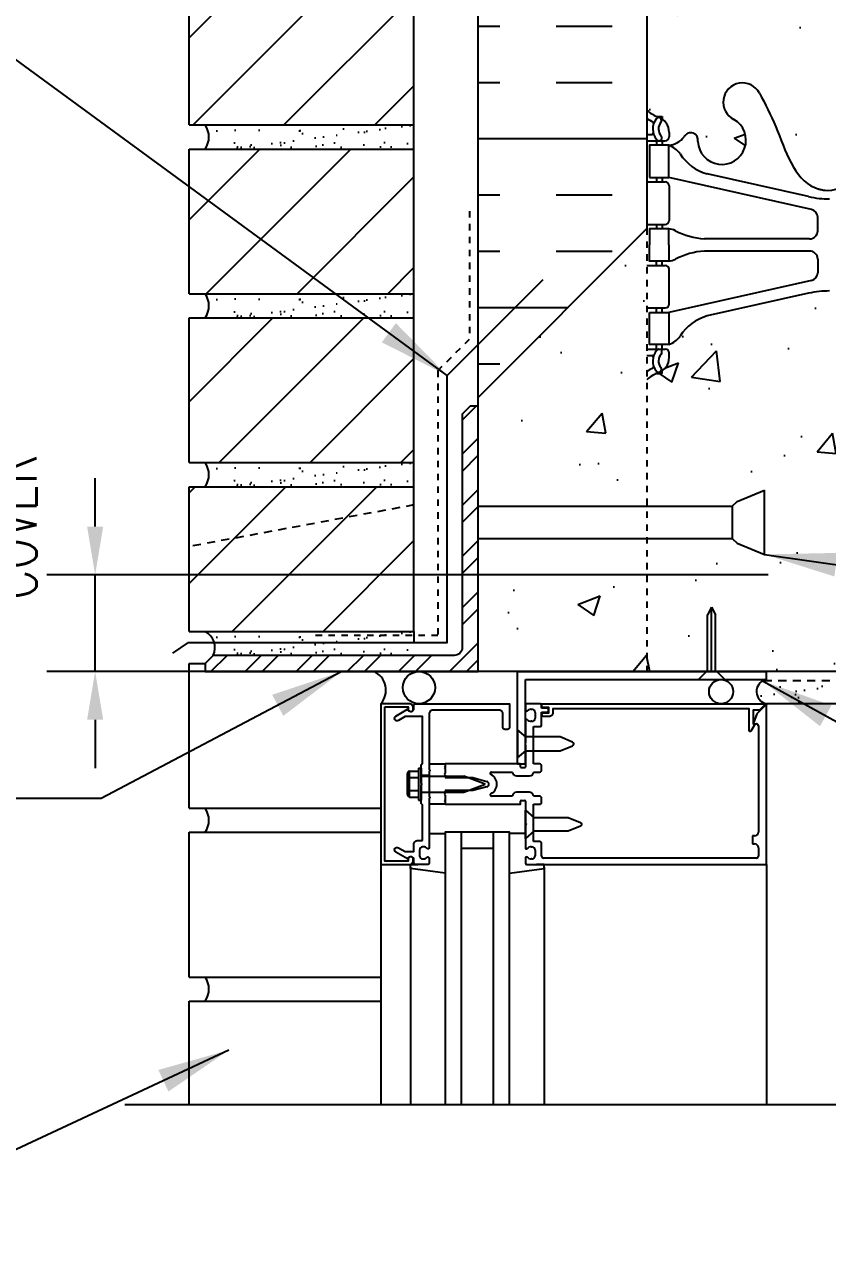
# Model space of a CAD drawing. Header units: inches. Extents: x -6.7 to 48.3, y 74.3 to 149.9.
# Drawn here: x 5.73 to 18.22, y 119.09 to 138.27 of the extents above; entities that cross this region are included whole.
import ezdxf

# ---------------------------------------------------------------- set-up
doc = ezdxf.new("R2010")
doc.units = ezdxf.units.IN
doc.header["$LTSCALE"] = 0.5
doc.header["$MEASUREMENT"] = 0
doc.linetypes.add('DASHED2', pattern=[0.375, 0.25, -0.125])
doc.linetypes.add('HIDDEN2', pattern=[0.1875, 0.125, -0.0625])
for name, color, linetype in [('HATCH', 12, 'Continuous'), ('Hidden2', 12, 'HIDDEN2'), ('LINE18', 9, 'Continuous'), ('line25', 2, 'Continuous'), ('LINE50', 5, 'Continuous'), ('LINE9', 9, 'Continuous'), ('TEXT', 4, 'Continuous'), ('Web_Edge', 9, 'Continuous')]:
    doc.layers.add(name, color=color, linetype=linetype)
doc.styles.add('DIM', font='romans.shx', dxfattribs={"width": 0.7})
doc.dimstyles.new('ext_12', dxfattribs={"dimscale": 12, "dimtxt": 0.09375, "dimasz": 0.09375, "dimexe": 0.09375, "dimexo": 0.0625, "dimgap": 0.0625, "dimtad": 1, "dimdec": 1, "dimzin": 2, "dimdsep": 46, "dimlunit": 4, "dimtxsty": 'DIM', "dimcen": 0.09, "dimdle": 0.09375, "dimclrt": 4, "dimadec": 0, "dimazin": 0, "dimtfac": 1, "dimtdec": 1, "dimtmove": 1, "dimatfit": 3, "dimfxl": 1, "dimfrac": 2, "dimtolj": 1, "dimtzin": 0, "dimarcsym": 0})
doc.dimstyles.new('ext_8', dxfattribs={"dimscale": 8, "dimtxt": 0.09375, "dimasz": 0.09375, "dimexe": 0.09375, "dimexo": 0.0625, "dimgap": 0.0625, "dimtad": 1, "dimdec": 6, "dimzin": 3, "dimdsep": 46, "dimlunit": 4, "dimtxsty": 'DIM', "dimcen": 0.09, "dimdle": 0.09375, "dimclrt": 4, "dimadec": 0, "dimazin": 0, "dimtfac": 1, "dimtdec": 6, "dimtmove": 2, "dimatfit": 3, "dimfxl": 1, "dimfrac": 2, "dimtolj": 1, "dimtzin": 0, "dimarcsym": 0})
pattern_1 = [(45, (-108.4953, -49.4303), (-0.707107, 0.707107), [])]

# ---------------------------------------------------------------- blocks, each defined once
blk = doc.blocks.new('*D3')
at = {"layer": 'Defpoints', "color": 0, "transparency": 16777216}
for p in [(6.83, 129.72), (17.802, 129.72), (15.416, 128.215)]:
    blk.add_point(p, dxfattribs=at)
at = {"layer": 'TEXT', "color": 0, "lineweight": -2, "transparency": 16777216}
for p, q in [((6.83, 130.47), (6.83, 131.22)), ((17.302, 129.72), (6.08, 129.72)), ((6.83, 128.215), (6.83, 129.72)), ((14.916, 128.215), (6.08, 128.215)), ((6.83, 127.465), (6.83, 126.715))]:
    blk.add_line(p, q, dxfattribs=at)
at = {"layer": 'TEXT', "color": 0, "transparency": 16777216}
for points in [[(6.705, 130.47), (6.955, 130.47), (6.83, 129.72)], [(6.705, 127.465), (6.955, 127.465), (6.83, 128.215)]]:
    blk.add_solid(points, dxfattribs=at)
at = {"layer": 'TEXT', "color": 4, "transparency": 16777216, "insert": (4.291, 130.465), "char_height": 0.75, "attachment_point": 5, "rotation": 90, "style": 'DIM'}
blk.add_mtext('\\A1;1 1/2" \\P (38mm)MIN. \\PCOVER', dxfattribs=at)

msp = doc.modelspace()

# ---------------------------------------------------------------- hatches: boundary and pattern name
at = {"layer": 'HATCH'}
h = msp.add_hatch(dxfattribs=at)
h.set_pattern_fill('AR-CONC', color=256, scale=0.5)
h.paths.add_polyline_path([(27.4161015, 147.931056), (20.4161015, 147.931056), (19.4161015, 146.931056), (19.4161015, 148.931056), (18.4161015, 147.931056), (15.4161015, 147.931056), (15.4161015, 145.1369642, 0.0884161507), (15.5621045, 145.0396526), (15.6521045, 145.0396526), (15.6521045, 144.9979265, -0.2490694202), (15.7621045, 144.7908033), (15.7621045, 144.7233033, -0.4142135624), (15.6996045, 144.6608033), (15.6521045, 144.6608033), (15.6521045, 144.5908033), (15.7571045, 144.5908033, -0.1686720398), (15.9430855, 144.4412204, 0.174450119), (16.3505186, 144.1454133), (17.9313141, 143.7924541, 0.0549743364), (18.2581846, 143.7564062), (21.4161015, 143.7564062), (24.5740183, 143.7564062, 0.0549743364), (24.9008888, 143.7924541), (26.4816844, 144.1454133, 0.174450119), (26.8891174, 144.4412204, -0.1686720398), (27.0750985, 144.5908033), (27.1800985, 144.5908033), (27.1800985, 144.6608033), (27.1325985, 144.6608033, -0.4142135624), (27.0700985, 144.7233033), (27.0700985, 144.7908033, -0.2490694202), (27.1800985, 144.9979265), (27.1800985, 145.0396526), (27.2700985, 145.0396526, 0.0884161507), (27.4161015, 145.1369642)])
edge = h.paths.add_edge_path()
edge.add_arc((27.0700985, 140.5836966), 0.5, 46.21088883, 66.42182152)
edge.add_line((27.2700985, 141.0419541), (27.1800985, 141.0419541))
edge.add_line((27.1800985, 141.0419541), (27.1800985, 141.0836802))
edge.add_arc((27.3200985, 141.2908033), 0.25, 180, 235.94420226, ccw=False)
edge.add_line((27.0700985, 141.2908033), (27.0700985, 141.3583033))
edge.add_arc((27.1325985, 141.3583033), 0.0625, 90, 180, ccw=False)
edge.add_line((27.1325985, 141.4208033), (27.1800985, 141.4208033))
edge.add_line((27.1800985, 141.4208033), (27.1800985, 141.4908033))
edge.add_line((27.1800985, 141.4908033), (27.0750985, 141.4908033))
edge.add_arc((27.1126341, 141.141252), 0.3515609, 96.12907537, 141.53314064)
edge.add_arc((26.7354077, 141.4095511), 0.113392, 167.81557231, 334.05694406, ccw=False)
edge.add_arc((26.2500581, 141.4143562), 0.375, 2.92370732, 239.86752902)
edge.add_arc((25.9300946, 140.8206653), 0.2998438, -152.40303142, 63.94251503, ccw=False)
edge.add_spline(control_points=[(25.6643646, 140.6817629), (25.5783595, 140.8483771), (25.3253539, 141.3385149), (25.1309683, 142.0193985), (24.8052634, 142.1499145)], knot_values=[0, 0, 0, 0, 0.5792108789, 1.7038956432, 1.7038956432, 1.7038956432, 1.7038956432], degree=3, periodic=0)
edge.add_spline(control_points=[(24.8052634, 142.1499145), (24.7556192, 142.1698078), (24.7013891, 142.1822922), (24.6446352, 142.1906992)], knot_values=[1.7038956432, 1.7038956432, 1.7038956432, 1.7038956432, 1.875320925, 1.875320925, 1.875320925, 1.875320925], degree=3, periodic=0)
edge.add_arc((24.6036015, 141.6923859), 0.5, 85.292583, 251.79366549)
edge.add_arc((24.2572684, 141.067637), 0.242027, -90, 38.23270835, ccw=False)
edge.add_spline(control_points=[(24.2572684, 140.82561), (24.1362938, 140.8236312), (23.3169746, 141.1750461), (23.0718847, 141.6222781), (22.9324207, 141.9022623)], knot_values=[0.0381250529, 0.0381250529, 0.0381250529, 0.0381250529, 0.3206625196, 1.2373977813, 1.2373977813, 1.2373977813, 1.2373977813], degree=3, periodic=0)
edge.add_spline(control_points=[(22.9324207, 141.9022623), (22.9292684, 141.9085907), (22.9261406, 141.9148876), (22.9230339, 141.9211514)], knot_values=[1.2373977813, 1.2373977813, 1.2373977813, 1.2373977813, 1.2581185721, 1.2581185721, 1.2581185721, 1.2581185721], degree=3, periodic=0)
edge.add_arc((22.4786015, 141.6923859), 0.5, 28.01829982, 224.18750671)
edge.add_spline(control_points=[(22.1200702, 141.3438815), (22.2276985, 141.180913), (22.5876818, 141.0902481), (22.6643491, 140.5946827), (22.1161897, 140.35883), (21.7123961, 140.3303501), (21.4161015, 140.3094523)], knot_values=[0.2294066276, 0.2294066276, 0.2294066276, 0.2294066276, 0.844431715, 1.1288491123, 1.4643307732, 2.3890043021, 2.3890043021, 2.3890043021, 2.3890043021], degree=3, periodic=0)
edge.add_spline(control_points=[(21.4161015, 140.3094523), (21.1198068, 140.3303501), (20.7160133, 140.35883), (20.1678538, 140.5946827), (20.2445211, 141.0902481), (20.6045044, 141.180913), (20.7121328, 141.3438815)], knot_values=[0.2294066276, 0.2294066276, 0.2294066276, 0.2294066276, 1.1540801565, 1.4895618175, 1.7739792148, 2.3890043021, 2.3890043021, 2.3890043021, 2.3890043021], degree=3, periodic=0)
edge.add_arc((20.3536015, 141.6923859), 0.5, 315.81249329, 511.98170018)
edge.add_spline(control_points=[(19.909169, 141.9211514), (19.9060624, 141.9148876), (19.9029345, 141.9085907), (19.8997823, 141.9022623)], knot_values=[1.2373977813, 1.2373977813, 1.2373977813, 1.2373977813, 1.2581185721, 1.2581185721, 1.2581185721, 1.2581185721], degree=3, periodic=0)
edge.add_spline(control_points=[(19.8997823, 141.9022623), (19.7603182, 141.6222781), (19.5152284, 141.1750461), (18.6959091, 140.8236312), (18.5749346, 140.82561)], knot_values=[0.0381250529, 0.0381250529, 0.0381250529, 0.0381250529, 0.9548603146, 1.2373977813, 1.2373977813, 1.2373977813, 1.2373977813], degree=3, periodic=0)
edge.add_arc((18.5749346, 141.067637), 0.242027, 141.76729165, 270, ccw=False)
edge.add_arc((18.2286015, 141.6923859), 0.5, 288.20633451, 454.707417)
edge.add_spline(control_points=[(18.1875677, 142.1906992), (18.1308139, 142.1822922), (18.0765837, 142.1698078), (18.0269395, 142.1499145)], knot_values=[1.7038956432, 1.7038956432, 1.7038956432, 1.7038956432, 1.875320925, 1.875320925, 1.875320925, 1.875320925], degree=3, periodic=0)
edge.add_spline(control_points=[(18.0269395, 142.1499145), (17.7012346, 142.0193985), (17.5068491, 141.3385149), (17.2538434, 140.8483771), (17.1678383, 140.6817629)], knot_values=[0, 0, 0, 0, 1.1246847643, 1.7038956432, 1.7038956432, 1.7038956432, 1.7038956432], degree=3, periodic=0)
edge.add_arc((16.9021083, 140.8206653), 0.2998438, 116.05748497, 333.07974033, ccw=False)
edge.add_arc((16.5821448, 141.4143562), 0.375, 300.13247098, 537.07629268)
edge.add_arc((16.0967952, 141.4095511), 0.113392, -154.05694406, 12.18442769, ccw=False)
edge.add_arc((15.7195688, 141.141252), 0.3515609, 38.46685936, 83.87092463)
edge.add_line((15.7571045, 141.4908033), (15.6521045, 141.4908033))
edge.add_line((15.6521045, 141.4908033), (15.6521045, 141.4208033))
edge.add_line((15.6521045, 141.4208033), (15.6996045, 141.4208033))
edge.add_arc((15.6996045, 141.3583033), 0.0625, 0, 90, ccw=False)
edge.add_line((15.7621045, 141.3583033), (15.7621045, 141.2908033))
edge.add_arc((15.5121045, 141.2908033), 0.25, 304.05579774, 360, ccw=False)
edge.add_line((15.6521045, 141.0836802), (15.6521045, 141.0419541))
edge.add_line((15.6521045, 141.0419541), (15.5621045, 141.0419541))
edge.add_arc((15.7621045, 140.5836966), 0.5, 113.57817848, 133.78911117)
edge.add_line((15.4161015, 140.9446424), (15.4161015, 138.9446424))
edge.add_line((15.4161015, 138.9446424), (15.4161015, 136.9446424))
edge.add_arc((15.7621045, 137.3055883), 0.5, 226.21088883, 246.42182152)
edge.add_line((15.5621045, 136.8473307), (15.6521045, 136.8473307))
edge.add_line((15.6521045, 136.8473307), (15.6521045, 136.8056047))
edge.add_arc((15.5121045, 136.5984815), 0.25, 0, 55.94420226, ccw=False)
edge.add_line((15.7621045, 136.5984815), (15.7621045, 136.5309815))
edge.add_arc((15.6996045, 136.5309815), 0.0625, -90, 0, ccw=False)
edge.add_line((15.6996045, 136.4684815), (15.6521045, 136.4684815))
edge.add_line((15.6521045, 136.4684815), (15.6521045, 136.3984815))
edge.add_line((15.6521045, 136.3984815), (15.7571045, 136.3984815))
edge.add_arc((15.7195688, 136.7480329), 0.3515609, 276.12907537, 321.53314064)
edge.add_arc((16.0967952, 136.4797338), 0.113392, -12.18442769, 154.05694406, ccw=False)
edge.add_arc((16.5821448, 136.4749287), 0.375, 182.92370732, 419.86752902)
edge.add_arc((16.9021083, 137.0686196), 0.2998438, 27.59696858, 243.94251503, ccw=False)
edge.add_spline(control_points=[(17.1678383, 137.207522), (17.2538434, 137.0409078), (17.5068491, 136.5507699), (17.7012346, 135.8698863), (18.0269395, 135.7393704)], knot_values=[0, 0, 0, 0, 0.5792108789, 1.7038956432, 1.7038956432, 1.7038956432, 1.7038956432], degree=3, periodic=0)
edge.add_spline(control_points=[(18.0269395, 135.7393704), (18.0765837, 135.719477), (18.1308139, 135.7069927), (18.1875677, 135.6985856)], knot_values=[1.7038956432, 1.7038956432, 1.7038956432, 1.7038956432, 1.875320925, 1.875320925, 1.875320925, 1.875320925], degree=3, periodic=0)
edge.add_arc((18.2286015, 136.196899), 0.5, 265.292583, 431.79366549)
edge.add_arc((18.5749346, 136.8216479), 0.242027, 90, 218.23270835, ccw=False)
edge.add_spline(control_points=[(18.5749346, 137.0636749), (18.6959091, 137.0656537), (19.5152284, 136.7142388), (19.7603182, 136.2670068), (19.8997823, 135.9870226)], knot_values=[0.0381250529, 0.0381250529, 0.0381250529, 0.0381250529, 0.3206625196, 1.2373977813, 1.2373977813, 1.2373977813, 1.2373977813], degree=3, periodic=0)
edge.add_spline(control_points=[(19.8997823, 135.9870226), (19.9029345, 135.9806941), (19.9060624, 135.9743973), (19.909169, 135.9681335)], knot_values=[1.2373977813, 1.2373977813, 1.2373977813, 1.2373977813, 1.2581185721, 1.2581185721, 1.2581185721, 1.2581185721], degree=3, periodic=0)
edge.add_arc((20.3536015, 136.196899), 0.5, 208.01829982, 404.18750671)
edge.add_spline(control_points=[(20.7121328, 136.5454034), (20.6045044, 136.7083718), (20.2445211, 136.7990367), (20.1678538, 137.2946022), (20.7160133, 137.5304549), (21.1198068, 137.5589347), (21.4161015, 137.5798326)], knot_values=[0.2294066276, 0.2294066276, 0.2294066276, 0.2294066276, 0.844431715, 1.1288491123, 1.4643307732, 2.3890043021, 2.3890043021, 2.3890043021, 2.3890043021], degree=3, periodic=0)
edge.add_spline(control_points=[(21.4161015, 137.5798326), (21.7123961, 137.5589347), (22.1161897, 137.5304549), (22.6643491, 137.2946022), (22.5876818, 136.7990367), (22.2276985, 136.7083718), (22.1200702, 136.5454034)], knot_values=[0.2294066276, 0.2294066276, 0.2294066276, 0.2294066276, 1.1540801565, 1.4895618175, 1.7739792148, 2.3890043021, 2.3890043021, 2.3890043021, 2.3890043021], degree=3, periodic=0)
edge.add_arc((22.4786015, 136.196899), 0.5, 135.81249329, 331.98170018)
edge.add_spline(control_points=[(22.9230339, 135.9681335), (22.9261406, 135.9743973), (22.9292684, 135.9806941), (22.9324207, 135.9870226)], knot_values=[1.2373977813, 1.2373977813, 1.2373977813, 1.2373977813, 1.2581185721, 1.2581185721, 1.2581185721, 1.2581185721], degree=3, periodic=0)
edge.add_spline(control_points=[(22.9324207, 135.9870226), (23.0718847, 136.2670068), (23.3169746, 136.7142388), (24.1362938, 137.0656537), (24.2572684, 137.0636749)], knot_values=[0.0381250529, 0.0381250529, 0.0381250529, 0.0381250529, 0.9548603146, 1.2373977813, 1.2373977813, 1.2373977813, 1.2373977813], degree=3, periodic=0)
edge.add_arc((24.2572684, 136.8216479), 0.242027, -38.23270835, 90, ccw=False)
edge.add_arc((24.6036015, 136.196899), 0.5, 108.20633451, 274.707417)
edge.add_spline(control_points=[(24.6446352, 135.6985856), (24.7013891, 135.7069927), (24.7556192, 135.719477), (24.8052634, 135.7393704)], knot_values=[1.7038956432, 1.7038956432, 1.7038956432, 1.7038956432, 1.875320925, 1.875320925, 1.875320925, 1.875320925], degree=3, periodic=0)
edge.add_spline(control_points=[(24.8052634, 135.7393704), (25.1309683, 135.8698863), (25.3253539, 136.5507699), (25.5783595, 137.0409078), (25.6643646, 137.207522)], knot_values=[0, 0, 0, 0, 1.1246847643, 1.7038956432, 1.7038956432, 1.7038956432, 1.7038956432], degree=3, periodic=0)
edge.add_arc((25.9300946, 137.0686196), 0.2998438, -63.94251503, 153.07974033, ccw=False)
edge.add_arc((26.2500581, 136.4749287), 0.375, 120.13247098, 357.07629268)
edge.add_arc((26.7354077, 136.4797338), 0.113392, 25.94305594, 192.18442769, ccw=False)
edge.add_arc((27.1126341, 136.7480329), 0.3515609, 218.46685936, 263.87092463)
edge.add_line((27.0750985, 136.3984815), (27.1800985, 136.3984815))
edge.add_line((27.1800985, 136.3984815), (27.1800985, 136.4684815))
edge.add_line((27.1800985, 136.4684815), (27.1325985, 136.4684815))
edge.add_arc((27.1325985, 136.5309815), 0.0625, 180, 270, ccw=False)
edge.add_line((27.0700985, 136.5309815), (27.0700985, 136.5984815))
edge.add_arc((27.3200985, 136.5984815), 0.25, 124.05579774, 180, ccw=False)
edge.add_line((27.1800985, 136.8056047), (27.1800985, 136.8473307))
edge.add_line((27.1800985, 136.8473307), (27.2700985, 136.8473307))
edge.add_arc((27.0700985, 137.3055883), 0.5, 293.57817848, 313.78911117)
edge.add_line((27.4161015, 136.9446424), (27.4161015, 138.9446424))
edge.add_line((27.4161015, 138.9446424), (27.4161015, 140.9446424))
h.paths.add_polyline_path([(27.4161015, 132.7523206, 0.0884161507), (27.2700985, 132.8496323), (27.1800985, 132.8496323), (27.1800985, 132.8913584, -0.2490694202), (27.0700985, 133.0984815), (27.0700985, 133.1659815, -0.4142135624), (27.1325985, 133.2284815), (27.1800985, 133.2284815), (27.1800985, 133.2984815), (27.0750985, 133.2984815, -0.155528605), (26.8994055, 133.4325267, 0.1809141487), (26.4816844, 133.7438716), (24.9008888, 134.0968308, 0.0549743364), (24.5740183, 134.1328787), (21.4161015, 134.1328787), (18.2581846, 134.1328787, 0.0549743364), (17.9313141, 134.0968308), (16.3505186, 133.7438716, 0.1809141487), (15.9327974, 133.4325267, -0.155528605), (15.7571045, 133.2984815), (15.6521045, 133.2984815), (15.6521045, 133.2284815), (15.6996045, 133.2284815, -0.4142135624), (15.7621045, 133.1659815), (15.7621045, 133.0984815, -0.2490694202), (15.6521045, 132.8913584), (15.6521045, 132.8496323), (15.5621045, 132.8496323, 0.0884161507), (15.4161015, 132.7523206), (15.4161015, 130.7863182), (16.7443334, 130.7863182), (16.8175567, 130.8595415), (17.2443334, 131.0363182), (17.2443334, 130.0363182), (16.8175567, 130.2130949), (16.7443334, 130.2863182), (15.4161015, 130.2863182), (15.4161015, 128.2148277), (16.3599563, 128.2148277), (16.3599563, 129.095319), (16.4224563, 129.2148277), (16.4849563, 129.095319), (16.4849563, 128.2148277), (17.275865, 128.2148277), (27.4161015, 128.2148277)])
h.paths.add_polyline_path([(15.4161015, 132.7523206), (15.4161015, 135.1038218), (12.7911015, 132.4738182), (12.7911015, 130.7863182), (15.4161015, 130.7863182)])
h.paths.add_polyline_path([(15.4161015, 130.2863182), (12.7911015, 130.2863182), (12.7911015, 128.2148277), (15.4161015, 128.2148277)])
h.paths.add_polyline_path([(18.6011362, 105.7211699, 0.4060053292), (18.1013337, 106.2071188), (16.3011061, 106.2071188, 0.2256517541), (15.9261061, 105.8321188), (15.9261061, 105.1060541, 0.2256517541), (16.3011061, 104.7310541), (18.1013337, 104.7310541, 0.4185210659), (18.6012798, 105.238396)])
h.paths.add_polyline_path([(18.1013337, 104.5404325), (16.3011061, 104.5404325, 0.2256517541), (15.9261061, 104.1654325), (15.9261061, 103.4393678, 0.2256517541), (16.3011061, 103.0643678), (18.4069322, 103.0643678, 0.2467702377), (18.6011064, 103.4501602), (18.6012841, 104.0474771, 0.4100928209)])
h.paths.add_polyline_path([(24.0035882, 104.1654325, 0.2256517541), (23.6285882, 104.5404325), (19.2036147, 104.5404325, 0.2256517541), (18.8286147, 104.1654325), (18.8286147, 103.3972668, 0.1853008982), (19.1273883, 103.0643678), (23.7048146, 103.0643678, 0.1853008982), (24.0035882, 103.3972668)])
h.paths.add_polyline_path([(24.0035882, 105.1060541), (24.0035882, 105.8742198, 0.1853008982), (23.7048146, 106.2071188), (19.1273883, 106.2071188, 0.1853008982), (18.8286147, 105.8742198), (18.8286147, 105.1060541, 0.2256517541), (19.2036147, 104.7310541), (23.6285882, 104.7310541, 0.2256517541)])
h.paths.add_polyline_path([(26.9060969, 105.8321188, 0.2256517541), (26.5310969, 106.2071188), (24.7308692, 106.2071188, 0.4060053292), (24.2310667, 105.7211699), (24.2309189, 105.2240096, 0.4100928209), (24.7308692, 104.7310541), (26.5310969, 104.7310541, 0.2256517541), (26.9060969, 105.1060541)])
h.paths.add_polyline_path([(26.9060969, 104.1654325, 0.2256517541), (26.5310969, 104.5404325), (24.5308692, 104.5404325, 0.403872135), (24.1561047, 104.1787184), (24.1561047, 103.4089182, 0.3451020396), (24.4076529, 103.0643678), (26.5310969, 103.0643678, 0.2256517541), (26.9060969, 103.4393678)])
h.paths.add_polyline_path([(39.4627027, 108.8328432), (39.4627027, 109.8328432), (30.5411015, 109.8328432), (30.5411015, 105.8322663), (39.4627027, 105.8328432), (39.4627027, 106.8328432), (40.4627027, 107.8328432), (38.4627027, 107.8328432)])
h.paths.add_polyline_path([(12.2911015, 109.8328432), (11.2911015, 109.8328432), (8.1036015, 109.8328432), (3.370375, 109.6771239), (3.3691826, 107.2133614), (2.3691826, 106.2133614), (4.3691826, 106.2133614), (3.3695002, 105.213679), (3.3695002, 103.6738489), (12.2911015, 103.9673624)])
h.paths.add_polyline_path([(18.6012841, 96.4416769, 0.4100928209), (18.1013337, 96.9346324), (16.3011061, 96.9346324, 0.2256517541), (15.9261061, 96.5596324), (15.9261061, 95.8335677, 0.2256517541), (16.3011061, 95.4585677), (18.1013337, 95.4585677, 0.4060053292), (18.6011362, 95.9445166)])
h.paths.add_polyline_path([(18.6760983, 98.2567683, 0.3451020395), (18.42455, 98.6013187), (16.3011061, 98.6013187, 0.2256517541), (15.9261061, 98.2263187), (15.9261061, 97.500254, 0.2256517541), (16.3011061, 97.125254), (18.3013337, 97.125254, 0.403872135), (18.6760983, 97.4869681)])
h.paths.add_polyline_path([(24.0035882, 98.2684197, 0.1853008982), (23.7048146, 98.6013187), (19.1273883, 98.6013187, 0.1853008982), (18.8286147, 98.2684197), (18.8286147, 97.500254, 0.2256517541), (19.2036147, 97.125254), (23.6285882, 97.125254, 0.2256517541), (24.0035882, 97.500254)])
h.paths.add_polyline_path([(24.0035882, 96.5596324, 0.2256517541), (23.6285882, 96.9346324), (19.2036147, 96.9346324, 0.2256517541), (18.8286147, 96.5596324), (18.8286147, 95.7914666, 0.1853008982), (19.1273883, 95.4585677), (23.7048146, 95.4585677, 0.1853008982), (24.0035882, 95.7914666)])
h.paths.add_polyline_path([(26.9060969, 96.5596324, 0.2256517541), (26.5310969, 96.9346324), (24.7308692, 96.9346324, 0.4185210659), (24.2309231, 96.4272905), (24.2310667, 95.9445166, 0.4060053292), (24.7308692, 95.4585677), (26.5310969, 95.4585677, 0.2256517541), (26.9060969, 95.8335677)])
h.paths.add_polyline_path([(26.9060969, 97.500254), (26.9060969, 98.2263187, 0.2256517541), (26.5310969, 98.6013187), (24.4252707, 98.6013187, 0.2467702377), (24.2310965, 98.2155263), (24.2309189, 97.6182094, 0.4100928209), (24.7308692, 97.125254), (26.5310969, 97.125254, 0.2256517541)])
h.paths.add_polyline_path([(27.1325985, 86.1166823), (27.1800985, 86.1166823), (27.1800985, 86.1866823), (27.0750985, 86.1866823, -0.155528605), (26.8994055, 86.3207275, 0.1809141487), (26.4816844, 86.6320724), (24.9008888, 86.9850316, 0.0549743364), (24.5740183, 87.0210795), (21.4161015, 87.0210795), (18.2581846, 87.0210795, 0.0549743364), (17.9313141, 86.9850316), (16.3505186, 86.6320724, 0.1809141487), (15.9327974, 86.3207275, -0.155528605), (15.7571045, 86.1866823), (15.6521045, 86.1866823), (15.6521045, 86.1166823), (15.6996045, 86.1166823, -0.4142135624), (15.7621045, 86.0541823), (15.7621045, 85.9866823, -0.2490694202), (15.6521045, 85.7795592), (15.6521045, 85.7378331), (15.5621045, 85.7378331, 0.0884161507), (15.4161015, 85.6405214), (15.4161015, 84.0877083), (20.4160974, 84.0877083), (21.4160974, 83.0877083), (21.4160974, 85.0877083), (22.4160974, 84.0877083), (27.4161015, 84.0877083), (27.4161015, 85.6405214, 0.0884161507), (27.2700985, 85.7378331), (27.1800985, 85.7378331), (27.1800985, 85.7795592, -0.2490694202), (27.0700985, 85.9866823), (27.0700985, 86.0541823, -0.4142135624)])
h = msp.add_hatch(dxfattribs=at)
h.set_pattern_fill('ANSI31', color=256, scale=8, style=0)
h.set_pattern_definition(pattern_1)
h.paths.add_polyline_path([(11.7911015, 136.7148277), (11.7911015, 138.9648277), (8.2911015, 138.9648277), (8.2911015, 136.7148277)])
h = msp.add_hatch(dxfattribs=at)
h.set_pattern_fill('INSUL', color=256, scale=7, style=0)
h.paths.add_polyline_path([(15.4161015, 138.9446424), (15.1661015, 138.9446424), (14.7286015, 138.9446424), (14.7286015, 138.4446424), (13.2286015, 138.4446424), (13.2286015, 138.9446424), (12.7911015, 138.9446424), (12.7911015, 132.8191834), (13.1358096, 132.8191834), (15.4161015, 135.1038218)])
h.paths.add_polyline_path([(30.0411015, 138.9446424), (29.6036015, 138.9446424), (29.6036015, 138.4446424), (28.1036015, 138.4446424), (28.1036015, 138.9446424), (27.6661015, 138.9446424), (27.4161015, 138.9446424), (27.4161015, 135.6013015), (30.0411015, 135.6013015)])
h.paths.add_polyline_path([(30.0411015, 135.6013015), (27.4161015, 135.6013015), (27.4161015, 128.2148277), (30.0411015, 128.2148277)])
h = msp.add_hatch(dxfattribs=at)
h.set_pattern_fill('AR-SAND', color=256, scale=0.25, style=0)
h.set_pattern_definition([(37.5, (-108.4953, -44.1803), (-0.01574834, 0.48170594), [0, -0.38, 0, -0.425, 0, -0.40625]), (7.5, (-108.4953, -44.1803), (0.4424442, 0.7055365), [0, -0.205, 0, -0.3425, 0, -0.13125]), (327.5, (-108.8028, -44.1803), (0.7785355, 0.0014148), [0, -0.125, 0, -0.45, 0, -0.5875]), (317.5, (-108.8028, -44.1803), (0.7515317, 0.2194189), [0, -0.0625, 0, -0.295, 0, -0.3375])])
h.paths.add_polyline_path([(11.7911015, 136.7148277), (8.5411015, 136.7148277, -0.3182332765), (8.5411015, 136.3398277), (11.7911015, 136.3398277)])
h = msp.add_hatch(dxfattribs=at)
h.set_pattern_fill('ANSI31', color=256, scale=8, style=0)
h.set_pattern_definition(pattern_1)
h.paths.add_polyline_path([(11.7911015, 134.0898277), (11.7911015, 136.3398277), (8.2911015, 136.3398277), (8.2911015, 134.0898277)])
h = msp.add_hatch(dxfattribs=at)
h.set_pattern_fill('AR-SAND', color=256, scale=0.25, style=0)
h.set_pattern_definition([(37.5, (-108.4953, -46.8053), (-0.01574834, 0.48170594), [0, -0.38, 0, -0.425, 0, -0.40625]), (7.5, (-108.4953, -46.8053), (0.4424442, 0.7055365), [0, -0.205, 0, -0.3425, 0, -0.13125]), (327.5, (-108.8028, -46.8053), (0.7785355, 0.0014148), [0, -0.125, 0, -0.45, 0, -0.5875]), (317.5, (-108.8028, -46.8053), (0.7515317, 0.2194189), [0, -0.0625, 0, -0.295, 0, -0.3375])])
h.paths.add_polyline_path([(11.7911015, 134.0898277), (8.5411015, 134.0898277, -0.3182332765), (8.5411015, 133.7148277), (11.7911015, 133.7148277)])
h = msp.add_hatch(dxfattribs=at)
h.set_pattern_fill('ANSI31', color=256, scale=8, style=0)
h.set_pattern_definition(pattern_1)
h.paths.add_polyline_path([(8.2911015, 131.4648277), (11.7911015, 131.4648277), (11.7911015, 133.7148277), (8.2911015, 133.7148277)])
h = msp.add_hatch(dxfattribs=at)
h.set_pattern_fill('ANSI32', color=256, scale=1.5, style=0)
h.set_pattern_definition([(45, (98.1506, -26.2187), (-0.3977476, 0.3977476), []), (45, (98.41576, -26.2187), (-0.3977476, 0.3977476), [])])
h.paths.add_polyline_path([(12.7911015, 132.3398277), (12.6661015, 132.3398277), (12.5411015, 132.2148277), (12.5411015, 128.5898277, -0.4142135624), (12.4161015, 128.4648277), (8.6661015, 128.4648277), (8.5411015, 128.3398277), (8.5411015, 128.2148277), (12.7911015, 128.2148277)])
h = msp.add_hatch(dxfattribs=at)
h.set_pattern_fill('AR-SAND', color=256, scale=0.25, style=0)
h.set_pattern_definition([(37.5, (-108.4953, -49.4303), (-0.01574834, 0.48170594), [0, -0.38, 0, -0.425, 0, -0.40625]), (7.5, (-108.4953, -49.4303), (0.4424442, 0.7055365), [0, -0.205, 0, -0.3425, 0, -0.13125]), (327.5, (-108.8028, -49.4303), (0.7785355, 0.0014148), [0, -0.125, 0, -0.45, 0, -0.5875]), (317.5, (-108.8028, -49.4303), (0.7515317, 0.2194189), [0, -0.0625, 0, -0.295, 0, -0.3375])])
h.paths.add_polyline_path([(11.7911015, 131.0898277), (11.7911015, 131.4648277), (8.5411015, 131.4648277, -0.3182332765), (8.5411015, 131.0898277)])
h = msp.add_hatch(dxfattribs=at)
h.set_pattern_fill('ANSI31', color=256, scale=8, style=0)
h.set_pattern_definition(pattern_1)
h.paths.add_polyline_path([(8.2911015, 130.1576708), (11.7911015, 130.8054622), (11.7911015, 131.0898277), (8.2911015, 131.0898277)])
h = msp.add_hatch(dxfattribs=at)
h.set_pattern_fill('ANSI31', color=256, scale=8, style=0)
h.set_pattern_definition(pattern_1)
h.paths.add_polyline_path([(8.2911015, 130.1576708), (8.2911015, 128.8398277), (11.7911015, 128.8398277), (11.7911015, 130.8054622)])
h = msp.add_hatch(dxfattribs=at)
h.set_pattern_fill('AR-SAND', color=256, scale=0.25, style=0)
h.set_pattern_definition([(37.5, (-108.4953, -52.0553), (-0.01574834, 0.48170594), [0, -0.38, 0, -0.425, 0, -0.40625]), (7.5, (-108.4953, -52.0553), (0.4424442, 0.7055365), [0, -0.205, 0, -0.3425, 0, -0.13125]), (327.5, (-108.8028, -52.0553), (0.7785355, 0.0014148), [0, -0.125, 0, -0.45, 0, -0.5875]), (317.5, (-108.8028, -52.0553), (0.7515317, 0.2194189), [0, -0.0625, 0, -0.295, 0, -0.3375])])
h.paths.add_polyline_path([(11.7911015, 128.8398277), (8.5411015, 128.8398277, -0.3182332765), (8.5411015, 128.4648277), (11.7911015, 128.4648277)])
h = msp.add_hatch(dxfattribs=at)
h.set_pattern_fill('AR-SAND', color=256, scale=0.25, style=0)
h.paths.add_polyline_path([(17.2122751, 128.0695527, 0.6856263079), (17.278634, 127.7148277), (19.3413257, 127.7148277), (19.3413257, 128.0695527)])

# ---------------------------------------------------------------- linework, layer by layer
at = {"layer": 'HATCH', "linetype": 'HIDDEN2'}
msp.add_line((15.4161015, 135.1038218), (15.4161015, 128.2148277), dxfattribs=at)
at = {"layer": 'HATCH'}
for p, q in [((16.4224563, 128.2148277), (16.4224563, 129.2148277)), ((12.0261101, 125.694442), (12.2761101, 125.694442)), ((12.525865, 125.7148277), (12.525865, 121.4812634)), ((13.025865, 121.4812634), (13.025865, 125.7148277)), ((13.52562, 125.694442), (13.27562, 125.694442)), ((13.025865, 125.4648277), (12.525865, 125.4648277)), ((11.275865, 125.2148277), (11.275865, 121.4812634)), ((11.7361101, 125.154442), (11.7361101, 125.214442)), ((11.7361101, 125.214442), (11.851741, 125.214442)), ((11.7361101, 125.1718073), (11.7361101, 121.4812634)), ((12.2761101, 125.0779066), (11.7361101, 125.154442)), ((13.27562, 125.0779066), (13.81562, 125.154442)), ((13.81562, 125.154442), (13.81562, 125.214442)), ((13.81562, 125.1718073), (13.81562, 121.4812634)), ((17.275865, 125.2148277), (17.275865, 121.4812634))]:
    msp.add_line(p, q, dxfattribs=at)
at = {"layer": 'HATCH', "color": 6, "linetype": 'DASHED2'}
msp.add_lwpolyline([(30.1852476, 134.0880902), (30.1852476, 128.0695527), (17.2122751, 128.0695527)], dxfattribs=at)
at = {"layer": 'HATCH'}
for centre in [(8.2763406, 125.9023277), (8.2763406, 123.2773277)]:
    msp.add_arc(centre, 0.3244296, 324.69439705, 35.30560295, dxfattribs=at)
at = {"layer": 'Hidden2'}
for p, q in [((12.6552656, 135.3744715), (12.6552656, 133.3860248)), ((12.1612259, 132.8919851), (12.6552656, 133.3860248)), ((12.1612259, 132.8919851), (12.1612259, 128.7778327)), ((12.1612259, 128.7778327), (10.1612259, 128.7778327))]:
    msp.add_line(p, q, dxfattribs=at)
at = {"layer": 'LINE18'}
for p, q in [((16.8175567, 130.8595415), (17.2443334, 131.0363182)), ((17.2443334, 130.0363182), (17.2443334, 131.0363182)), ((17.2443334, 131.0363182), (17.2443334, 131.0363182)), ((16.7443334, 130.7863182), (16.8175567, 130.8595415)), ((12.7911015, 130.7863182), (16.7443334, 130.7863182)), ((16.7443334, 130.7863182), (16.7443334, 130.2863182)), ((12.7911015, 130.2863182), (16.7443334, 130.2863182)), ((16.7443334, 130.2863182), (16.8175567, 130.2130949)), ((16.8175567, 130.2130949), (17.2443334, 130.0363182)), ((16.4224563, 129.2148277), (16.3599563, 129.095319)), ((16.4224563, 129.2148277), (16.4849563, 129.095319)), ((16.3599563, 128.2148277), (16.3599563, 129.095319)), ((16.4849563, 128.2148277), (16.4849563, 129.095319)), ((11.7911015, 128.8398277), (11.7911015, 128.6691834)), ((16.3412382, 128.2148277), (16.2162382, 128.0898277)), ((16.5036745, 128.2148277), (16.6286745, 128.0898277))]:
    msp.add_line(p, q, dxfattribs=at)
at = {"layer": 'line25'}
for p, q in [((8.2911015, 136.7148277), (8.2911015, 138.9648277)), ((11.7911015, 128.8398277), (11.7911015, 138.9648277)), ((15.4161015, 138.9446424), (15.4161015, 135.1038218)), ((8.2911015, 136.7148277), (11.7911015, 136.7148277)), ((8.2911015, 136.3398277), (11.7911015, 136.3398277)), ((8.2911015, 134.0898277), (8.2911015, 136.3398277)), ((12.7911015, 132.4738182), (15.4161015, 135.1038218)), ((8.2911015, 134.0898277), (11.7911015, 134.0898277)), ((8.2911015, 133.7148277), (11.7911015, 133.7148277)), ((8.2911015, 131.4648277), (8.2911015, 133.7148277)), ((8.2911015, 131.4648277), (11.7911015, 131.4648277)), ((8.2911015, 128.8398277), (8.2911015, 131.0898277)), ((8.2911015, 131.0898277), (11.7911015, 131.0898277)), ((8.2911015, 128.8398277), (11.7911015, 128.8398277))]:
    msp.add_line(p, q, dxfattribs=at)
at = {"layer": 'line25', "color": 12}
for p, q in [((8.2911015, 126.0898277), (8.2911015, 128.3398277)), ((8.2911015, 128.3398277), (8.5411015, 128.3398277)), ((8.2911015, 126.0898277), (11.27599, 126.0898277)), ((8.2911015, 123.4648277), (8.2911015, 125.7148277)), ((8.2911015, 125.7148277), (11.27599, 125.7148277)), ((8.2911015, 123.4648277), (11.27599, 123.4648277)), ((8.2911015, 121.4812634), (8.2911015, 123.0898277)), ((8.2911015, 123.0898277), (11.27599, 123.0898277))]:
    msp.add_line(p, q, dxfattribs=at)
for centre, radius in [((11.8689572, 127.9648277), 0.25), ((16.569365, 127.9025955), 0.1872321)]:
    msp.add_circle(centre, radius, dxfattribs=at)
for centre, radius, start, end in [((11.0378847, 127.9249573), 0.317473, 318.55645567, 65.93104434), ((17.3139958, 127.9050123), 0.1934442, 107.17760034, 258.63169701)]:
    msp.add_arc(centre, radius, start, end, dxfattribs=at)
at = {"layer": 'LINE50'}
for p, q in [((12.7911015, 128.2148277), (12.7911015, 137.2148277)), ((15.4161015, 128.2148277), (12.7911015, 128.2148277)), ((30.0411015, 128.2148277), (15.4161015, 128.2148277))]:
    msp.add_line(p, q, dxfattribs=at)
msp.add_lwpolyline([(12.7911015, 128.2148277), (12.7911015, 138.9446424), (13.2286015, 138.9446424), (13.2286015, 139.4446424), (14.7286015, 139.4446424), (14.7286015, 138.9446424), (15.1661015, 138.9446424), (15.4161015, 138.9446424)], dxfattribs=at)
at = {"layer": 'LINE9', "linetype": 'DASHED2'}
msp.add_line((11.7911015, 130.8054622), (8.2911015, 130.1576708), dxfattribs=at)
at = {"layer": 'LINE9'}
for p, q in [((13.400865, 128.2148277), (17.275865, 128.2148277)), ((13.400865, 126.7778277), (13.400865, 128.2148277)), ((17.275865, 128.0898277), (17.275865, 128.2148277)), ((13.525865, 126.7778277), (13.525865, 128.0898277)), ((13.525865, 128.0898277), (17.275865, 128.0898277)), ((13.525865, 127.6948277), (13.525865, 127.6128277)), ((13.755865, 127.7148277), (13.545865, 127.7148277)), ((13.6153567, 127.6288277), (13.625865, 127.6288277)), ((13.675865, 127.5788277), (13.675865, 127.4908277)), ((13.755865, 127.7148277), (17.275865, 127.7148277)), ((13.775865, 127.6448277), (13.775865, 127.6948277)), ((13.856865, 127.6448277), (13.775865, 127.6448277)), ((13.775865, 127.3798277), (13.775865, 127.5848277)), ((13.775865, 127.5848277), (13.856865, 127.5848277)), ((17.258794, 127.6908277), (17.1249866, 127.5570202)), ((30.5411015, 127.7148277), (17.275865, 127.7148277)), ((17.275865, 127.7148277), (17.275865, 127.6958277)), ((17.275865, 127.7148277), (17.275865, 127.6958277)), ((17.275865, 125.2148277), (17.275865, 127.6837566)), ((13.525865, 127.4568277), (13.525865, 127.1048277)), ((13.625865, 127.4408277), (13.6153567, 127.4408277)), ((17.1249866, 127.5570202), (17.068865, 127.4028277)), ((17.068865, 127.4028277), (17.120865, 127.4028277)), ((13.650865, 126.7778277), (13.650865, 127.3598277)), ((13.650865, 127.3598277), (13.755865, 127.3598277)), ((17.150865, 127.3728277), (17.150865, 125.7198277)), ((13.525865, 127.0748277), (13.525865, 126.7278277)), ((11.68626, 126.6170077), (11.68626, 126.3126327)), ((11.698555, 126.6514177), (11.71726, 126.6514177)), ((11.71726, 126.6514177), (11.71726, 126.2782277)), ((11.721185, 126.6677377), (11.860865, 126.6677377)), ((11.860865, 126.7148277), (11.860865, 126.2148277)), ((11.860865, 126.7148277), (11.900865, 126.7148277)), ((11.900865, 126.7148277), (11.900865, 126.2148277)), ((12.025865, 126.7778277), (12.275865, 126.7778277)), ((12.025865, 126.7778277), (12.025865, 126.7153277)), ((12.275865, 126.7378277), (12.260865, 126.7228277)), ((12.260865, 126.7228277), (12.275865, 126.7078277)), ((12.275865, 126.6348277), (12.260865, 126.6198277)), ((12.260865, 126.6198277), (12.275865, 126.6048277)), ((13.439865, 126.7778277), (12.275865, 126.7778277)), ((12.275865, 126.7778277), (12.275865, 126.7378277)), ((12.275865, 126.7778277), (12.275865, 126.7153277)), ((12.275865, 126.7078277), (12.275865, 126.6348277)), ((12.9972451, 126.6528277), (13.324865, 126.6528277)), ((13.400865, 126.7778277), (13.525865, 126.7778277)), ((13.449865, 126.7278277), (13.449865, 126.7678277)), ((13.515865, 126.7178277), (13.459865, 126.7178277)), ((13.745865, 126.7778277), (13.650865, 126.7778277)), ((13.650865, 126.6528277), (13.745865, 126.6528277)), ((13.775865, 126.6828277), (13.775865, 126.7478277)), ((11.721185, 126.5662827), (11.860865, 126.5662827)), ((12.025865, 126.5978277), (11.900865, 126.5978277)), ((11.900865, 126.5902077), (12.565865, 126.5902077)), ((12.275865, 126.6048277), (12.275865, 126.5648277)), ((12.275865, 126.5648277), (12.705865, 126.5648277)), ((12.900865, 126.4648277), (12.565865, 126.5902077)), ((12.565865, 126.3394377), (12.900865, 126.4648277)), ((12.705865, 126.5648277), (12.9239772, 126.5063847)), ((12.9239772, 126.4232706), (12.705865, 126.3648277)), ((13.384865, 126.5928277), (13.590865, 126.5928277)), ((11.698555, 126.2782277), (11.71726, 126.2782277)), ((11.721185, 126.3633627), (11.860865, 126.3633627)), ((11.721185, 126.2619077), (11.860865, 126.2619077)), ((11.900865, 126.3394377), (12.565865, 126.3394377)), ((12.025865, 126.3318277), (11.900865, 126.3318277)), ((12.275865, 126.3248277), (12.260865, 126.3098277)), ((12.260865, 126.3098277), (12.275865, 126.2948277)), ((12.705865, 126.3648277), (12.275865, 126.3648277)), ((12.275865, 126.3648277), (12.275865, 126.3248277)), ((12.275865, 126.2948277), (12.275865, 126.2218277)), ((13.324865, 126.2768277), (12.9972451, 126.2768277)), ((13.590865, 126.3368277), (13.384865, 126.3368277)), ((13.745865, 126.2768277), (13.650865, 126.2768277)), ((13.775865, 126.1818277), (13.775865, 126.2468277)), ((11.860865, 126.2148277), (11.900865, 126.2148277)), ((12.025865, 126.2143277), (12.025865, 126.1518277)), ((12.275865, 126.1518277), (12.025865, 126.1518277)), ((12.275865, 126.2218277), (12.260865, 126.2068277)), ((12.260865, 126.2068277), (12.275865, 126.1918277)), ((12.275865, 126.2143277), (12.275865, 126.1518277)), ((12.275865, 126.1918277), (12.275865, 126.1518277)), ((12.275865, 126.1518277), (13.439865, 126.1518277)), ((13.449865, 126.1618277), (13.449865, 126.2018277)), ((13.459865, 126.2118277), (13.515865, 126.2118277)), ((13.525865, 126.2018277), (13.525865, 125.8548277)), ((13.525865, 125.6208277), (13.525865, 126.0588277)), ((13.525865, 126.0588277), (13.657865, 125.9478277)), ((13.650865, 125.5698277), (13.650865, 126.1518277)), ((13.650865, 126.1518277), (13.745865, 126.1518277)), ((13.525865, 125.8548277), (13.540865, 125.8398277)), ((13.657865, 125.9478277), (14.1885238, 125.9478277)), ((14.1885238, 125.9478277), (14.3823455, 125.867544)), ((13.540865, 125.8398277), (13.525865, 125.8248277)), ((13.525865, 125.8248277), (13.525865, 125.4728277)), ((13.657865, 125.7318277), (13.525865, 125.6208277)), ((14.1885238, 125.7318277), (13.657865, 125.7318277)), ((14.3823455, 125.8121113), (14.1885238, 125.7318277)), ((17.090865, 125.6598277), (17.055865, 125.6598277)), ((17.055865, 125.6598277), (17.055865, 125.5348277)), ((13.6153567, 125.4888277), (13.625865, 125.4888277)), ((13.755865, 125.5698277), (13.650865, 125.5698277)), ((13.775865, 125.3448277), (13.775865, 125.5498277)), ((17.055865, 125.5348277), (17.090865, 125.5348277)), ((17.150865, 125.4748277), (17.150865, 125.3448277)), ((13.525865, 125.3168277), (13.525865, 125.2348277)), ((13.625865, 125.3008277), (13.6153567, 125.3008277)), ((13.675865, 125.4388277), (13.675865, 125.3508277)), ((17.120865, 125.3148277), (13.805865, 125.3148277)), ((13.545865, 125.2148277), (17.275865, 125.2148277)), ((13.81562, 125.214442), (13.6999891, 125.214442)), ((7.2911015, 121.4812634), (18.4161015, 121.4812634))]:
    msp.add_line(p, q, dxfattribs=at)
for points in [[(8.0411407, 128.5015955), (8.2841116, 128.6691834), (12.3081279, 128.6691834), (12.3081279, 132.8191834), (13.7996147, 134.3106702)], [(13.275865, 121.4812634), (13.275865, 125.7148277), (12.275865, 125.7148277), (12.275865, 121.4812634)]]:
    msp.add_lwpolyline(points, dxfattribs=at)
at = {"layer": 'LINE9', "color": 9}
msp.add_lwpolyline([(12.7911015, 132.3398277), (12.6661015, 132.3398277), (12.5411015, 132.2148277), (12.5411015, 128.5898277, -0.4142135624), (12.4161015, 128.4648277), (8.6661015, 128.4648277), (8.5411015, 128.3398277), (8.5411015, 128.2148277), (12.7911015, 128.2148277)], format="xyb", close=True, dxfattribs=at)
at = {"layer": 'LINE9'}
for points in [[(11.335865, 127.6648277), (11.699865, 127.6648277), (11.699865, 127.6348277, 1), (11.779865, 127.6348277), (11.779865, 127.6548277, 0.4142135624), (11.719865, 127.7148277), (11.275865, 127.7148277), (11.275865, 125.2148277), (11.719865, 125.2148277, 0.4142135624), (11.779865, 125.2748277), (11.779865, 125.2948277, 1), (11.699865, 125.2948277), (11.699865, 125.2648277), (11.335865, 125.2648277)], [(11.925865, 125.5888277), (11.925865, 126.1398277), (11.900865, 126.1648277), (11.900865, 126.4498277), (11.915865, 126.4648277), (11.900865, 126.4798277), (11.900865, 126.7648277), (11.925865, 126.7898277), (11.925865, 127.5148277), (11.6550404, 127.5148277), (11.549865, 127.4541047, -1), (11.509865, 127.5233867), (11.6924942, 127.6288277, 0.8490904587), (11.789865, 127.6448277), (11.789865, 127.6848277, -0.4142135624), (11.819865, 127.7148277), (13.275865, 127.7148277), (13.275865, 127.3448277, -0.4142135624), (13.245865, 127.3148277), (13.205865, 127.3148277, -0.4142135624), (13.175865, 127.3448277), (13.175865, 127.5548277, 0.4142135624), (13.115865, 127.6148277), (12.085865, 127.6148277, 0.4142135624), (12.025865, 127.5548277), (12.025865, 126.6898277), (12.040865, 126.6748277), (12.025865, 126.6598277), (12.025865, 126.2698277), (12.040865, 126.2548277), (12.025865, 126.2398277), (12.025865, 125.4728277, -0.6693764951), (12.0002234, 125.4622562, 0.1997729274), (11.9363734, 125.4888277), (11.925865, 125.4888277, 0.4142135624), (11.875865, 125.4388277), (11.875865, 125.3508277, 0.4142135624), (11.925865, 125.3008277), (11.9363734, 125.3008277, 0.1997729274), (12.0002234, 125.3273991, -0.6693764951), (12.025865, 125.3168277), (12.025865, 125.2348277, -0.4142135624), (12.005865, 125.2148277), (11.819865, 125.2148277, -0.4142135624), (11.789865, 125.2448277), (11.789865, 125.2848277, 0.8490904587), (11.6924942, 125.3008277), (11.509865, 125.4062686, -1), (11.549865, 125.4755507), (11.6550404, 125.4148277), (11.789865, 125.4148277), (11.789865, 125.5288277, -0.4142135624), (11.849865, 125.5888277)], [(13.801865, 127.6548277, -0.4142135624), (13.781865, 127.6748277), (13.781865, 127.7148277), (17.256865, 127.7148277, -0.6681786379), (17.2604006, 127.7062921), (17.1689361, 127.6148277), (17.068865, 127.6148277), (17.068865, 127.4028277), (17.100865, 127.4028277), (17.0347407, 127.2882969, -0.767326988), (17.006865, 127.2957662), (17.006865, 127.6348277), (13.951865, 127.6348277), (13.951865, 127.5748277, -0.4142135624), (13.891865, 127.5148277), (13.811865, 127.5148277, -1), (13.811865, 127.5748277), (13.886865, 127.5748277), (13.886865, 127.6548277)], [(13.532865, 127.1978277), (13.400865, 127.3088277), (13.400865, 126.8708277), (13.532865, 126.9818277), (14.0635238, 126.9818277), (14.2573455, 127.0621113, 0.6681786379), (14.2573455, 127.117544), (14.0635238, 127.1978277)]]:
    msp.add_lwpolyline(points, format="xyb", close=True, dxfattribs=at)
for centre, radius, start, end in [((8.2763406, 136.5273277), 0.3244296, 324.69439705, 35.30560295), ((8.2763406, 133.9023277), 0.3244296, 324.69439705, 35.30560295), ((8.2763406, 131.2773277), 0.3244296, 324.69439705, 35.30560295), ((8.4111382, 128.5881732), 0.2832321, 334.18333417, 62.68656348), ((13.545865, 127.6948277), 0.02, 90, 180), ((13.540865, 127.6128277), 0.015, 180, 315.18968809), ((13.6153567, 127.5388277), 0.09, 90, 135.18968809), ((13.625865, 127.5788277), 0.05, 0, 90), ((13.755865, 127.6948277), 0.02, 0, 90), ((13.856865, 127.6148277), 0.03, 270, 90), ((17.265865, 127.6837566), 0.01, 0, 135), ((13.540865, 127.4568277), 0.015, 44.81031191, 180), ((13.6153567, 127.5308277), 0.09, 224.81031191, 270), ((13.625865, 127.4908277), 0.05, 270, 0), ((13.755865, 127.3798277), 0.02, 270, 360), ((17.120865, 127.3728277), 0.03, 360, 90), ((11.74057, 126.6170077), 0.0543126, 110.9107, 249.0893), ((12.9972451, 126.6328277), 0.02, 90, 243.3313394), ((12.912865, 126.4648277), 0.168, 296.6686606, 63.3313394), ((13.384865, 126.6528277), 0.06, 180, 270), ((13.439865, 126.7678277), 0.01, 0, 90), ((13.459865, 126.7278277), 0.01, 180, 270), ((13.515865, 126.7278277), 0.01, 270, 0), ((13.590865, 126.6528277), 0.06, 270, 0), ((13.745865, 126.7478277), 0.03, 0, 90), ((13.745865, 126.6828277), 0.03, 270, 360), ((11.85111, 126.4648277), 0.1648491, 142.0123, 217.9877), ((12.9128421, 126.4648277), 0.043023, 285, 75), ((11.74057, 126.3126327), 0.0543126, 110.9107, 249.0893), ((12.9972451, 126.2968277), 0.02, 116.6686606, 270), ((13.384865, 126.2768277), 0.06, 90, 180), ((13.590865, 126.2768277), 0.06, 0, 90), ((13.745865, 126.2468277), 0.03, 0, 90), ((13.439865, 126.1618277), 0.01, 270, 0), ((13.459865, 126.2018277), 0.01, 90, 180), ((13.515865, 126.2018277), 0.01, 0, 90), ((13.745865, 126.1818277), 0.03, 270, 360), ((14.370865, 125.8398277), 0.03, 292.5, 67.5), ((17.090865, 125.7198277), 0.06, 270, 0), ((13.540865, 125.4728277), 0.015, 180, 315.18968809), ((13.6153567, 125.3988277), 0.09, 90, 135.18968809), ((13.625865, 125.4388277), 0.05, 0, 90), ((13.755865, 125.5498277), 0.02, 0, 90), ((17.090865, 125.4748277), 0.06, 0, 90), ((13.540865, 125.3168277), 0.015, 44.81031191, 180), ((13.6153567, 125.3908277), 0.09, 224.81031191, 270), ((13.625865, 125.3508277), 0.05, 270, 360), ((13.805865, 125.3448277), 0.03, 180, 270), ((17.120865, 125.3448277), 0.03, 270, 0), ((13.545865, 125.2348277), 0.02, 180, 270)]:
    msp.add_arc(centre, radius, start, end, dxfattribs=at)
at = {"layer": 'Web_Edge'}
for p, q in [((15.5621045, 136.8473307), (15.6521045, 136.8473307)), ((15.6521045, 136.8473307), (15.6521045, 136.8056047)), ((15.7621045, 136.5984815), (15.7621045, 136.5309815)), ((15.4161015, 136.5684815), (15.49398, 136.5684815)), ((15.4161015, 136.4684815), (15.6996045, 136.4684815)), ((15.5621045, 136.4684815), (15.5621045, 136.3984815)), ((15.6521045, 136.4684815), (15.6521045, 136.3984815)), ((15.4161015, 135.8284815), (15.6996045, 135.8284815)), ((15.5621045, 135.8984815), (15.5621045, 135.8284815)), ((15.6521045, 135.8984815), (15.6521045, 135.8284815)), ((17.9746678, 135.4018517), (15.7571045, 135.8984815)), ((17.9313141, 135.6001323), (16.3505186, 135.9530915)), ((15.7621045, 135.7659815), (15.7621045, 135.2309815)), ((18.0723503, 135.0675853), (18.0723503, 135.2798732)), ((15.4161015, 135.1684815), (15.6996045, 135.1684815)), ((15.5621045, 135.1684815), (15.5621045, 135.0984815)), ((15.6521045, 135.1684815), (15.6521045, 135.0984815)), ((17.9473503, 134.9425853), (16.3098286, 134.9425853)), ((17.9473503, 134.7543777), (16.3098286, 134.7543777)), ((15.4161015, 134.5284815), (15.6996045, 134.5284815)), ((15.5621045, 134.5284815), (15.5621045, 134.5984815)), ((15.6521045, 134.5284815), (15.6521045, 134.5984815)), ((18.0723503, 134.6293777), (18.0723503, 134.4170899)), ((17.9746678, 134.2951114), (15.7571045, 133.7984815)), ((15.7621045, 133.9309815), (15.7621045, 134.4659815)), ((17.9313141, 134.0968308), (16.3505186, 133.7438716)), ((15.4161015, 133.8684815), (15.6996045, 133.8684815)), ((15.5621045, 133.7984815), (15.5621045, 133.8684815)), ((15.6521045, 133.7984815), (15.6521045, 133.8684815)), ((15.4161015, 133.2284815), (15.6996045, 133.2284815)), ((15.5621045, 133.2284815), (15.5621045, 133.2984815)), ((15.6521045, 133.2284815), (15.6521045, 133.2984815)), ((15.7621045, 133.0984815), (15.7621045, 133.1659815)), ((15.4161015, 133.1284815), (15.49398, 133.1284815)), ((15.5621045, 132.8496323), (15.6521045, 132.8496323)), ((15.6521045, 132.8496323), (15.6521045, 132.8913584))]:
    msp.add_line(p, q, dxfattribs=at)
for points in [[(15.4571045, 135.8984815), (15.7571045, 135.8984815), (15.7571045, 136.3984815), (15.4571045, 136.3984815)], [(15.4571045, 133.7984815), (15.7571045, 133.7984815), (15.7571045, 133.2984815), (15.4571045, 133.2984815)]]:
    msp.add_lwpolyline(points, close=True, dxfattribs=at)
for points in [[(15.7571045, 134.8484815), (15.7571045, 135.0984815), (15.4571045, 135.0984815), (15.4571045, 134.8484815)], [(15.7571045, 134.8484815), (15.7571045, 134.5984815), (15.4571045, 134.5984815), (15.4571045, 134.8484815)]]:
    msp.add_lwpolyline(points, dxfattribs=at)
for centre, radius, start, end in [((16.9021083, 137.0686196), 0.2998438, 27.59696858, 243.94251503), ((15.7621045, 137.3055883), 0.5, 226.21088883, 250.52877936), ((15.7621045, 137.3055883), 0.6, 234.78321605, 245.07477071), ((15.7558119, 136.6530409), 0.25, 140.114512, 222.46086784), ((15.5980455, 136.7839376), 0.0450092, 321.44800065, 139.1878992), ((15.5121045, 136.5984815), 0.25, 0, 70.52877936), ((16.5821448, 136.4749287), 0.375, 182.92370732, 59.86752902), ((15.494184, 136.588064), 0.0195835, 269.40315581, 15.49009994), ((15.5000223, 136.7425707), 0.0210317, 343.46400404, 63.99572766), ((15.7558119, 136.6530409), 0.16, 140.0000772, 222.46086784), ((16.0967952, 136.4797338), 0.113392, 347.81557231, 154.05694406), ((18.2286015, 136.196899), 0.5, 246.21386651, 71.79366549), ((15.6045755, 136.5146482), 0.045, 222.46086784, 42.46086784), ((15.6996045, 136.5309815), 0.0625, 270, 0), ((15.7195688, 136.7480329), 0.3515609, 276.12907537, 321.53314064), ((15.6346958, 136.0558777), 0.3638149, 34.97751375, 70.33874127), ((16.5578147, 136.6671077), 0.7434991, 212.79191653, 253.81071146), ((15.6996045, 135.7659815), 0.0625, 0, 90), ((18.2581846, 137.0640844), 1.5, 257.41347953, 270), ((17.9473503, 135.2798732), 0.125, 0, 77.3767299), ((15.6996045, 135.2309815), 0.0625, 270, 0), ((15.7529817, 134.8797979), 0.2187225, 60.49374659, 88.91995366), ((16.3985794, 136.1094363), 1.1702213, 242.63654818, 265.65045124), ((17.9473503, 135.0675853), 0.125, 270, 0), ((16.3985794, 133.5875267), 1.1702213, 94.34954876, 117.36345182), ((17.9473503, 134.6293777), 0.125, 0, 90), ((15.6996045, 134.4659815), 0.0625, 0, 90), ((15.7529817, 134.8171652), 0.2187225, 271.08004634, 299.50625341), ((17.9473503, 134.4170899), 0.125, 282.6232701, 0), ((18.2581846, 132.6328787), 1.5, 90, 102.58652047), ((15.6996045, 133.9309815), 0.0625, 270, 0), ((16.5578147, 133.0298553), 0.7434991, 106.18928854, 147.20808347), ((15.6346958, 133.6410854), 0.3638149, 289.66125873, 325.02248625), ((15.7558119, 133.0439221), 0.25, 137.53913216, 219.885488), ((15.6045755, 133.1823149), 0.045, 317.53913216, 137.53913216), ((15.7558119, 133.0439221), 0.16, 137.53913216, 219.9999228), ((15.6996045, 133.1659815), 0.0625, 360, 90), ((15.494184, 133.1088991), 0.0195835, 344.50990006, 90.59684419), ((15.5000223, 132.9543924), 0.0210317, 296.00427234, 16.53599596), ((15.5980455, 132.9130254), 0.0450092, 220.8121008, 38.55199935), ((15.5121045, 133.0984815), 0.25, 289.47122064, 360), ((15.7621045, 132.3913748), 0.6, 114.92522929, 125.21678395), ((15.7621045, 132.3913748), 0.5, 109.47122064, 133.78911117)]:
    msp.add_arc(centre, radius, start, end, dxfattribs=at)
msp.add_open_spline([(17.1678383, 137.207522), (17.2538434, 137.0409078), (17.5068491, 136.5507699), (17.7207914, 135.8013841), (18.1308139, 135.7069927), (18.1875677, 135.6985856)], degree=3, knots=[0, 0, 0, 0, 0.5792108789, 1.7038956432, 1.875320925, 1.875320925, 1.875320925, 1.875320925], dxfattribs=at)

# ---------------------------------------------------------------- dimensions: what is measured, and where the dimension line sits
at = {"layer": 'TEXT'}
dim = msp.add_linear_dim(base=(6.829878, 129.719911), p1=(15.4161015, 128.2148277), p2=(17.802299, 129.719911), angle=90, text='<> \\P (38mm)MIN. \\PCOVER', dimstyle='ext_8', dxfattribs=at)
dim.commit()
dim.dimension.update_dxf_attribs({"geometry": '*D3', "text_midpoint": (4.2914951, 130.4648277), "dimtype": 160})

# ---------------------------------------------------------------- leaders
for points in [[(12.3081279, 132.8191834), (5.0849401, 138.1030435), (3.6359991, 138.1030435)], [(10.6661015, 128.2148277), (6.9247689, 126.240282), (4.0961497, 126.240282)], [(17.2122751, 128.0695527), (33.4429483, 119.137315), (36.5818039, 119.137315)], [(8.9118641, 122.3282459), (2.5875109, 119.3757223), (1.6124766, 119.3757223)]]:
    msp.add_leader(points, dimstyle='ext_12', override={"dimgap": 0.0625, "dimtad": 0}, dxfattribs=at)
msp.add_leader([(17.2443334, 130.0363182), (34.6842257, 127.5395017), (38.8074228, 127.5395017)], dimstyle='ext_12', dxfattribs=at)

doc.saveas('drawing.dxf')
